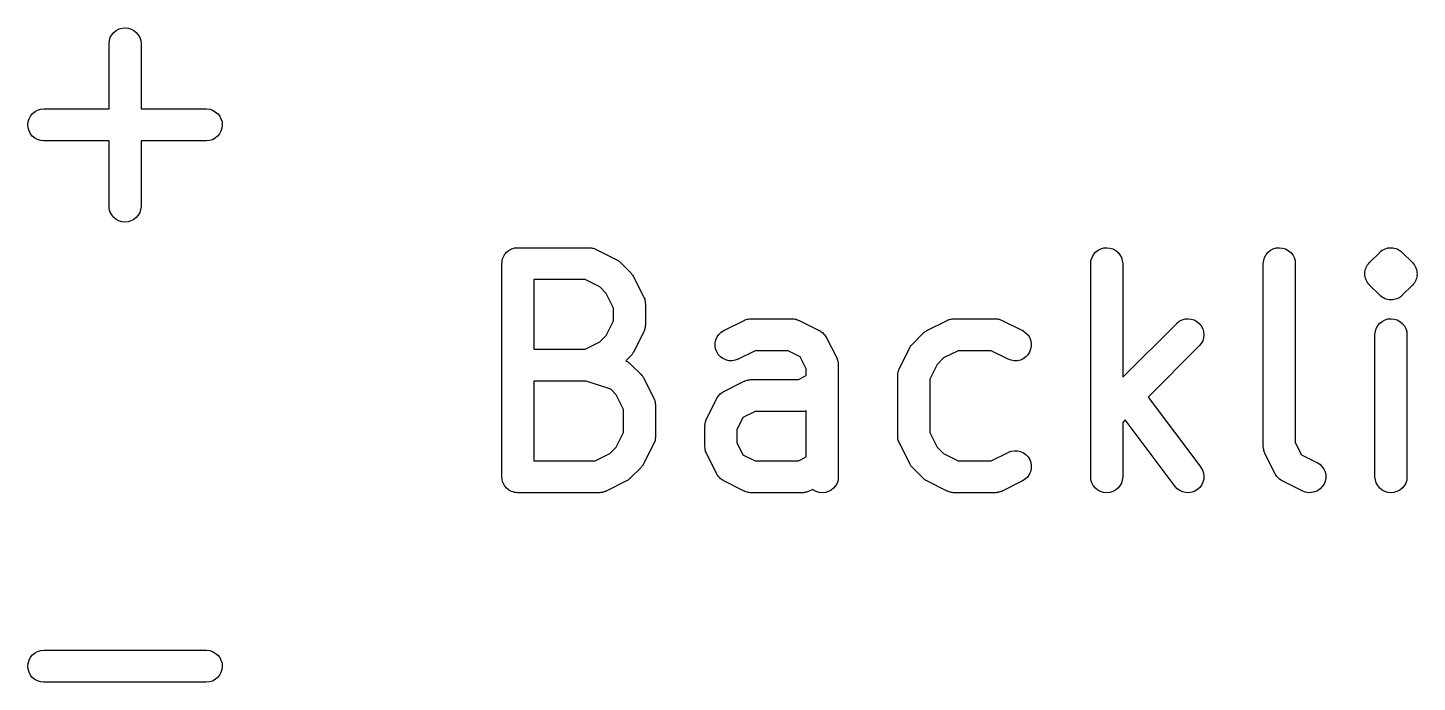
# Model space of a CAD drawing. Extents: x 47 to 146.1, y -90.2 to -39.3.
# Drawn here: x 132.89 to 139.41, y -72.54 to -69.47 of the extents above; entities that cross this region are included whole.
import ezdxf

# ---------------------------------------------------------------- set-up
doc = ezdxf.new("R2010")
doc.units = 0
doc.header["$MEASUREMENT"] = 0
doc.layers.add('BLACK', color=7, linetype='CONTINUOUS')

msp = doc.modelspace()

# ---------------------------------------------------------------- linework, layer by layer
at = {"layer": 'BLACK', "linetype": 'CONTINUOUS'}
for p, q in [((133.275, -69.5394), (133.277, -69.5249)), ((133.277, -69.5249), (133.281, -69.5109)), ((133.281, -69.5109), (133.288, -69.4981)), ((133.288, -69.4981), (133.298, -69.4869)), ((133.298, -69.4869), (133.309, -69.4777)), ((133.309, -69.4777), (133.322, -69.4709)), ((133.322, -69.4709), (133.336, -69.4668)), ((133.336, -69.4668), (133.351, -69.4655)), ((133.351, -69.4655), (133.365, -69.467)), ((133.365, -69.467), (133.379, -69.4713)), ((133.379, -69.4713), (133.392, -69.4783)), ((133.392, -69.4783), (133.403, -69.4876)), ((133.403, -69.4876), (133.412, -69.499)), ((133.412, -69.499), (133.419, -69.5119)), ((133.419, -69.5119), (133.424, -69.5259)), ((133.275, -69.5405), (133.275, -69.5394)), ((133.275, -69.8464), (133.275, -69.5405)), ((133.424, -69.5259), (133.425, -69.5405)), ((133.425, -69.5405), (133.425, -69.8464)), ((132.94, -69.8521), (132.954, -69.8479)), ((132.954, -69.8479), (132.969, -69.8464)), ((132.969, -69.8464), (133.275, -69.8464)), ((133.425, -69.8464), (133.731, -69.8464)), ((133.731, -69.8464), (133.732, -69.8464)), ((133.732, -69.8464), (133.747, -69.8481)), ((133.747, -69.8481), (133.76, -69.8525)), ((132.894, -69.9209), (132.896, -69.9063)), ((132.896, -69.9063), (132.9, -69.8924)), ((132.9, -69.8924), (132.907, -69.8795)), ((132.907, -69.8795), (132.916, -69.8682)), ((132.916, -69.8682), (132.928, -69.859)), ((132.928, -69.859), (132.94, -69.8521)), ((133.76, -69.8525), (133.773, -69.8595)), ((133.773, -69.8595), (133.785, -69.869)), ((133.785, -69.869), (133.794, -69.8804)), ((133.794, -69.8804), (133.8, -69.8933)), ((133.8, -69.8933), (133.805, -69.9074)), ((133.805, -69.9074), (133.806, -69.922)), ((132.895, -69.9355), (132.894, -69.9209)), ((132.9, -69.9495), (132.895, -69.9355)), ((132.906, -69.9625), (132.9, -69.9495)), ((132.915, -69.9739), (132.906, -69.9625)), ((132.927, -69.9833), (132.915, -69.9739)), ((133.784, -69.9746), (133.772, -69.9839)), ((133.793, -69.9634), (133.784, -69.9746)), ((133.8, -69.9505), (133.793, -69.9634)), ((133.804, -69.9365), (133.8, -69.9505)), ((133.806, -69.922), (133.804, -69.9365)), ((132.94, -69.9904), (132.927, -69.9833)), ((132.953, -69.9948), (132.94, -69.9904)), ((132.968, -69.9964), (132.953, -69.9948)), ((132.969, -69.9964), (132.968, -69.9964)), ((133.275, -69.9964), (132.969, -69.9964)), ((133.275, -70.3024), (133.275, -69.9964)), ((133.731, -69.9964), (133.425, -69.9964)), ((133.425, -69.9964), (133.425, -70.3024)), ((133.746, -69.995), (133.731, -69.9964)), ((133.76, -69.9908), (133.746, -69.995)), ((133.772, -69.9839), (133.76, -69.9908)), ((133.276, -70.3169), (133.275, -70.3024)), ((133.425, -70.3034), (133.423, -70.318)), ((133.425, -70.3024), (133.425, -70.3034)), ((133.281, -70.331), (133.276, -70.3169)), ((133.288, -70.3439), (133.281, -70.331)), ((133.297, -70.3552), (133.288, -70.3439)), ((133.308, -70.3646), (133.297, -70.3552)), ((133.321, -70.3715), (133.308, -70.3646)), ((133.335, -70.3758), (133.321, -70.3715)), ((133.378, -70.3719), (133.364, -70.3761)), ((133.391, -70.3651), (133.378, -70.3719)), ((133.402, -70.356), (133.391, -70.3651)), ((133.412, -70.3448), (133.402, -70.356)), ((133.419, -70.3319), (133.412, -70.3448)), ((133.423, -70.318), (133.419, -70.3319)), ((133.349, -70.3774), (133.335, -70.3758)), ((133.364, -70.3761), (133.349, -70.3774)), ((135.157, -70.5064), (135.163, -70.503)), ((135.163, -70.503), (135.164, -70.503)), ((135.164, -70.5028), (135.171, -70.5008)), ((135.164, -70.503), (135.164, -70.5028)), ((135.171, -70.5008), (135.177, -70.4988)), ((135.177, -70.4988), (135.178, -70.4988)), ((135.178, -70.4987), (135.185, -70.4981)), ((135.178, -70.4988), (135.178, -70.4987)), ((135.185, -70.4981), (135.192, -70.4974)), ((135.192, -70.4974), (135.525, -70.4974)), ((135.525, -70.4974), (135.526, -70.4974)), ((135.526, -70.4974), (135.528, -70.4976)), ((135.528, -70.4976), (135.531, -70.4976)), ((135.531, -70.4976), (135.536, -70.4984)), ((135.536, -70.4984), (135.541, -70.499)), ((135.541, -70.499), (135.543, -70.4997)), ((135.543, -70.4997), (135.545, -70.5001)), ((135.545, -70.5001), (135.55, -70.5019)), ((135.55, -70.5019), (135.555, -70.5034)), ((137.913, -70.5096), (137.926, -70.5028)), ((137.926, -70.5028), (137.94, -70.4987)), ((137.94, -70.4987), (137.954, -70.4974)), ((137.954, -70.4974), (137.969, -70.4989)), ((137.969, -70.4989), (137.983, -70.5032)), ((138.722, -70.5096), (138.735, -70.5028)), ((138.735, -70.5028), (138.749, -70.4987)), ((138.749, -70.4987), (138.764, -70.4974)), ((138.764, -70.4974), (138.778, -70.4989)), ((138.778, -70.4989), (138.792, -70.5032)), ((139.253, -70.5063), (139.259, -70.5029)), ((139.259, -70.5027), (139.266, -70.5008)), ((139.259, -70.5028), (139.259, -70.5027)), ((139.259, -70.5029), (139.259, -70.5028)), ((139.259, -70.5028), (139.259, -70.5028)), ((139.259, -70.5029), (139.259, -70.5029)), ((139.266, -70.5008), (139.273, -70.4988)), ((139.273, -70.4987), (139.28, -70.498)), ((139.273, -70.4988), (139.273, -70.4987)), ((139.273, -70.4987), (139.273, -70.4987)), ((139.273, -70.4987), (139.273, -70.4987)), ((139.273, -70.4987), (139.273, -70.4987)), ((139.28, -70.498), (139.287, -70.4974)), ((139.287, -70.4974), (139.288, -70.4974)), ((139.288, -70.4974), (139.288, -70.4974)), ((139.288, -70.4974), (139.288, -70.4974)), ((139.288, -70.4974), (139.288, -70.4974)), ((139.288, -70.4974), (139.295, -70.4981)), ((139.295, -70.4981), (139.302, -70.4989)), ((139.302, -70.4989), (139.302, -70.4989)), ((139.302, -70.4989), (139.302, -70.4989)), ((139.302, -70.4989), (139.302, -70.499)), ((139.302, -70.499), (139.302, -70.499)), ((139.302, -70.499), (139.309, -70.5011)), ((139.309, -70.5011), (139.316, -70.5031)), ((139.316, -70.5031), (139.316, -70.5032)), ((135.117, -70.5713), (135.118, -70.5643)), ((135.118, -70.5573), (135.119, -70.557)), ((135.118, -70.5643), (135.118, -70.5573)), ((135.119, -70.5568), (135.121, -70.5501)), ((135.119, -70.557), (135.119, -70.5568)), ((135.121, -70.5501), (135.123, -70.5433)), ((135.123, -70.5428), (135.126, -70.5366)), ((135.123, -70.5431), (135.123, -70.5428)), ((135.123, -70.5433), (135.123, -70.5431)), ((135.126, -70.5366), (135.13, -70.5304)), ((135.13, -70.53), (135.135, -70.5246)), ((135.13, -70.5302), (135.13, -70.53)), ((135.13, -70.5304), (135.13, -70.5302)), ((135.135, -70.5246), (135.139, -70.5192)), ((135.139, -70.5188), (135.145, -70.5144)), ((135.139, -70.519), (135.139, -70.5188)), ((135.139, -70.5192), (135.139, -70.519)), ((135.145, -70.5144), (135.15, -70.5099)), ((135.15, -70.5099), (135.151, -70.5098)), ((135.151, -70.5096), (135.157, -70.5064)), ((135.151, -70.5098), (135.151, -70.5096)), ((135.555, -70.5034), (135.557, -70.5045)), ((135.557, -70.5045), (135.559, -70.5053)), ((135.559, -70.5053), (135.654, -70.5529)), ((135.654, -70.5529), (135.655, -70.5534)), ((135.655, -70.5534), (135.658, -70.5557)), ((135.658, -70.5557), (135.662, -70.5577)), ((135.662, -70.5577), (135.665, -70.5597)), ((135.665, -70.5597), (135.667, -70.5614)), ((135.667, -70.5614), (135.67, -70.5643)), ((135.67, -70.5643), (135.674, -70.567)), ((135.674, -70.567), (135.721, -70.6146)), ((137.879, -70.5713), (137.88, -70.5568)), ((137.88, -70.5568), (137.885, -70.5428)), ((137.885, -70.5428), (137.892, -70.53)), ((137.892, -70.53), (137.901, -70.5188)), ((137.901, -70.5188), (137.913, -70.5096)), ((137.983, -70.5032), (137.996, -70.5102)), ((137.996, -70.5102), (138.007, -70.5195)), ((138.007, -70.5195), (138.016, -70.5309)), ((138.016, -70.5309), (138.023, -70.5438)), ((138.023, -70.5438), (138.027, -70.5578)), ((138.027, -70.5578), (138.029, -70.5724)), ((138.688, -70.5713), (138.69, -70.5568)), ((138.69, -70.5568), (138.694, -70.5428)), ((138.694, -70.5428), (138.701, -70.53)), ((138.701, -70.53), (138.711, -70.5188)), ((138.711, -70.5188), (138.722, -70.5096)), ((138.792, -70.5032), (138.805, -70.5102)), ((138.805, -70.5102), (138.817, -70.5195)), ((138.817, -70.5195), (138.826, -70.5309)), ((138.826, -70.5309), (138.833, -70.5438)), ((138.833, -70.5438), (138.837, -70.5578)), ((138.837, -70.5578), (138.838, -70.5724)), ((139.182, -70.5724), (139.186, -70.567)), ((139.186, -70.567), (139.234, -70.5193)), ((139.234, -70.519), (139.235, -70.5188)), ((139.234, -70.5193), (139.234, -70.519)), ((139.234, -70.519), (139.234, -70.519)), ((139.234, -70.519), (139.234, -70.519)), ((139.235, -70.5186), (139.24, -70.5142)), ((139.235, -70.5188), (139.235, -70.5186)), ((139.235, -70.5188), (139.235, -70.5188)), ((139.235, -70.5188), (139.235, -70.5188)), ((139.24, -70.5142), (139.246, -70.5098)), ((139.246, -70.5095), (139.253, -70.5063)), ((139.246, -70.5096), (139.246, -70.5095)), ((139.246, -70.5097), (139.246, -70.5096)), ((139.246, -70.5096), (139.246, -70.5096)), ((139.246, -70.5098), (139.246, -70.5097)), ((139.316, -70.5032), (139.316, -70.5032)), ((139.316, -70.5032), (139.316, -70.5033)), ((139.316, -70.5033), (139.316, -70.5033)), ((139.316, -70.5033), (139.323, -70.5067)), ((139.323, -70.5067), (139.329, -70.5101)), ((139.329, -70.5101), (139.329, -70.5101)), ((139.329, -70.5101), (139.329, -70.5102)), ((139.329, -70.5102), (139.329, -70.5103)), ((139.329, -70.5103), (139.329, -70.5103)), ((139.329, -70.5103), (139.335, -70.5149)), ((139.335, -70.5149), (139.34, -70.5193)), ((139.34, -70.5193), (139.388, -70.567)), ((139.388, -70.567), (139.388, -70.5673)), ((139.388, -70.5673), (139.388, -70.5673)), ((139.388, -70.5673), (139.388, -70.5673)), ((139.388, -70.5673), (139.389, -70.5677)), ((139.389, -70.5677), (139.393, -70.5733)), ((135.117, -70.5718), (135.117, -70.5713)), ((135.117, -70.5719), (135.117, -70.5718)), ((135.117, -70.5724), (135.117, -70.5719)), ((135.117, -70.5719), (135.117, -70.5719)), ((135.117, -71.5724), (135.117, -70.5724)), ((135.721, -70.6146), (135.722, -70.6153)), ((135.722, -70.6153), (135.724, -70.6186)), ((135.724, -70.6186), (135.727, -70.6217)), ((135.727, -70.6217), (135.729, -70.6243)), ((135.729, -70.6243), (135.731, -70.6268)), ((135.731, -70.6268), (135.733, -70.6305)), ((135.733, -70.6305), (135.735, -70.6341)), ((137.879, -70.5724), (137.879, -70.5713)), ((137.879, -71.5724), (137.879, -70.5724)), ((138.029, -70.5724), (138.029, -71.1056)), ((138.688, -70.5724), (138.688, -70.5713)), ((138.688, -71.4295), (138.688, -70.5724)), ((138.838, -70.5724), (138.838, -71.4118)), ((139.165, -70.6122), (139.166, -70.6052)), ((139.165, -70.6192), (139.165, -70.6122)), ((139.165, -70.6195), (139.165, -70.6192)), ((139.165, -70.6197), (139.165, -70.6195)), ((139.165, -70.6267), (139.165, -70.6197)), ((139.166, -70.6338), (139.165, -70.6267)), ((139.166, -70.6047), (139.168, -70.5979)), ((139.166, -70.6049), (139.166, -70.6047)), ((139.166, -70.6052), (139.166, -70.6049)), ((139.168, -70.5979), (139.17, -70.5912)), ((139.17, -70.5907), (139.174, -70.5845)), ((139.17, -70.5909), (139.17, -70.5907)), ((139.17, -70.5912), (139.17, -70.5909)), ((139.174, -70.5845), (139.177, -70.5783)), ((139.177, -70.5778), (139.182, -70.5724)), ((139.177, -70.5781), (139.177, -70.5778)), ((139.177, -70.5783), (139.177, -70.5781)), ((139.393, -70.5733), (139.397, -70.5787)), ((139.397, -70.5787), (139.397, -70.5789)), ((139.397, -70.5789), (139.398, -70.5792)), ((139.398, -70.5792), (139.401, -70.5855)), ((139.401, -70.5855), (139.404, -70.5917)), ((139.404, -70.5917), (139.404, -70.5919)), ((139.404, -70.5919), (139.404, -70.5921)), ((139.404, -70.5921), (139.406, -70.599)), ((139.406, -70.599), (139.408, -70.6057)), ((139.408, -70.6057), (139.408, -70.6059)), ((139.408, -70.6059), (139.408, -70.6062)), ((139.408, -70.6062), (139.409, -70.6132)), ((139.409, -70.6277), (139.408, -70.6348)), ((139.409, -70.6132), (139.41, -70.6203)), ((139.41, -70.6208), (139.409, -70.6277)), ((139.41, -70.6203), (139.41, -70.6205)), ((139.41, -70.6205), (139.41, -70.6208)), ((135.267, -70.6474), (135.267, -70.9736)), ((135.508, -70.6474), (135.267, -70.6474)), ((135.576, -70.6816), (135.508, -70.6474)), ((135.606, -70.712), (135.576, -70.6816)), ((135.735, -70.6341), (135.783, -70.7293)), ((139.166, -70.6341), (139.166, -70.6338)), ((139.166, -70.6343), (139.166, -70.6341)), ((139.168, -70.641), (139.166, -70.6343)), ((139.17, -70.6479), (139.168, -70.641)), ((139.17, -70.6481), (139.17, -70.6479)), ((139.17, -70.6483), (139.17, -70.6481)), ((139.173, -70.6546), (139.17, -70.6483)), ((139.177, -70.6608), (139.173, -70.6546)), ((139.177, -70.6611), (139.177, -70.6608)), ((139.177, -70.6613), (139.177, -70.6611)), ((139.181, -70.6668), (139.177, -70.6613)), ((139.186, -70.6723), (139.181, -70.6668)), ((139.186, -70.6726), (139.186, -70.6723)), ((139.186, -70.6727), (139.186, -70.6726)), ((139.186, -70.673), (139.186, -70.6727)), ((139.186, -70.6727), (139.186, -70.6727)), ((139.234, -70.7207), (139.186, -70.673)), ((139.388, -70.673), (139.34, -70.7207)), ((139.392, -70.6676), (139.388, -70.673)), ((139.397, -70.6622), (139.392, -70.6676)), ((139.4, -70.6555), (139.397, -70.6617)), ((139.397, -70.6617), (139.397, -70.6619)), ((139.397, -70.6619), (139.397, -70.6622)), ((139.404, -70.6493), (139.4, -70.6555)), ((139.406, -70.642), (139.404, -70.6488)), ((139.404, -70.6488), (139.404, -70.6491)), ((139.404, -70.6491), (139.404, -70.6493)), ((139.408, -70.6353), (139.406, -70.642)), ((139.408, -70.6348), (139.408, -70.6351)), ((139.408, -70.6351), (139.408, -70.6353)), ((135.641, -70.7806), (135.606, -70.712)), ((135.783, -70.7293), (135.783, -70.7303)), ((135.783, -70.7303), (135.784, -70.7323)), ((135.784, -70.7323), (135.785, -70.7343)), ((135.785, -70.7343), (135.787, -70.7392)), ((135.787, -70.7392), (135.788, -70.744)), ((135.788, -70.744), (135.789, -70.7462)), ((135.789, -70.7462), (135.789, -70.7483)), ((135.789, -70.7483), (135.79, -70.7534)), ((135.79, -70.7534), (135.791, -70.7585)), ((135.791, -70.7585), (135.79, -70.7607)), ((135.79, -70.7607), (135.791, -70.7629)), ((135.791, -70.7629), (135.791, -70.8581)), ((139.24, -70.7251), (139.234, -70.7207)), ((139.245, -70.7297), (139.24, -70.7251)), ((139.245, -70.7298), (139.245, -70.7297)), ((139.245, -70.7297), (139.245, -70.7297)), ((139.245, -70.7299), (139.245, -70.7298)), ((139.252, -70.7332), (139.245, -70.7299)), ((139.245, -70.7299), (139.245, -70.7299)), ((139.258, -70.7367), (139.252, -70.7332)), ((139.258, -70.7368), (139.258, -70.7367)), ((139.258, -70.7367), (139.258, -70.7367)), ((139.258, -70.7369), (139.258, -70.7368)), ((139.258, -70.7368), (139.258, -70.7368)), ((139.265, -70.7389), (139.258, -70.7369)), ((139.272, -70.741), (139.265, -70.7389)), ((139.272, -70.7411), (139.272, -70.741)), ((139.272, -70.741), (139.272, -70.741)), ((139.279, -70.7419), (139.272, -70.7411)), ((139.272, -70.7411), (139.272, -70.7411)), ((139.272, -70.7411), (139.272, -70.7411)), ((139.286, -70.7426), (139.279, -70.7419)), ((139.287, -70.7426), (139.286, -70.7426)), ((139.286, -70.7426), (139.286, -70.7426)), ((139.294, -70.742), (139.287, -70.7426)), ((139.287, -70.7426), (139.287, -70.7426)), ((139.287, -70.7426), (139.287, -70.7426)), ((139.301, -70.7413), (139.294, -70.742)), ((139.308, -70.7393), (139.301, -70.7412)), ((139.301, -70.7412), (139.301, -70.7413)), ((139.301, -70.7413), (139.301, -70.7413)), ((139.301, -70.7413), (139.301, -70.7413)), ((139.301, -70.7413), (139.301, -70.7413)), ((139.315, -70.7373), (139.308, -70.7393)), ((139.322, -70.7338), (139.315, -70.7371)), ((139.315, -70.7371), (139.315, -70.7371)), ((139.315, -70.7371), (139.315, -70.7372)), ((139.315, -70.7372), (139.315, -70.7372)), ((139.315, -70.7372), (139.315, -70.7373)), ((139.328, -70.7305), (139.322, -70.7338)), ((139.334, -70.7258), (139.328, -70.7302)), ((139.328, -70.7302), (139.328, -70.7303)), ((139.328, -70.7303), (139.328, -70.7304)), ((139.328, -70.7304), (139.328, -70.7304)), ((139.328, -70.7304), (139.328, -70.7305)), ((139.339, -70.7214), (139.334, -70.7258)), ((139.34, -70.7212), (139.339, -70.7214)), ((139.34, -70.7207), (139.34, -70.721)), ((139.34, -70.721), (139.34, -70.721)), ((139.34, -70.721), (139.34, -70.721)), ((139.34, -70.721), (139.34, -70.7212)), ((139.34, -70.7212), (139.34, -70.7212)), ((139.34, -70.7212), (139.34, -70.7212)), ((135.641, -70.8404), (135.641, -70.7806)), ((135.606, -70.9089), (135.641, -70.8404)), ((135.783, -70.8916), (135.735, -70.9869)), ((135.784, -70.8896), (135.783, -70.8916)), ((135.785, -70.8876), (135.784, -70.8896)), ((135.786, -70.8828), (135.785, -70.8876)), ((135.788, -70.878), (135.786, -70.8828)), ((135.789, -70.8737), (135.788, -70.8758)), ((135.788, -70.8758), (135.788, -70.878)), ((135.79, -70.8686), (135.789, -70.8737)), ((135.791, -70.8591), (135.79, -70.8613)), ((135.79, -70.8613), (135.791, -70.8635)), ((135.791, -70.8635), (135.79, -70.8686)), ((135.791, -70.8581), (135.791, -70.8591)), ((136.135, -70.9041), (136.146, -70.894)), ((136.146, -70.894), (136.158, -70.8863)), ((136.158, -70.8863), (136.254, -70.8386)), ((136.254, -70.8386), (136.255, -70.8382)), ((136.255, -70.8382), (136.257, -70.8374)), ((136.257, -70.8374), (136.259, -70.8364)), ((136.259, -70.8364), (136.263, -70.8349)), ((136.263, -70.8349), (136.268, -70.8331)), ((136.268, -70.8331), (136.27, -70.8328)), ((136.27, -70.8328), (136.273, -70.8321)), ((136.273, -70.8321), (136.278, -70.8316)), ((136.278, -70.8316), (136.283, -70.8308)), ((136.283, -70.8308), (136.285, -70.8309)), ((136.285, -70.8309), (136.287, -70.8307)), ((136.287, -70.8307), (136.478, -70.8307)), ((136.478, -70.8307), (136.479, -70.8307)), ((136.479, -70.8307), (136.481, -70.831)), ((136.481, -70.831), (136.483, -70.8309)), ((136.483, -70.8309), (136.488, -70.8318)), ((136.488, -70.8318), (136.493, -70.8324)), ((136.493, -70.8324), (136.495, -70.833)), ((136.495, -70.833), (136.497, -70.8334)), ((136.497, -70.8334), (136.502, -70.8352)), ((136.502, -70.8352), (136.507, -70.8368)), ((136.507, -70.8368), (136.509, -70.8378)), ((136.509, -70.8378), (136.511, -70.8386)), ((136.511, -70.8386), (136.606, -70.8863)), ((136.606, -70.8863), (136.607, -70.8867)), ((136.607, -70.8867), (136.609, -70.8876)), ((136.609, -70.8876), (136.61, -70.8883)), ((136.61, -70.8883), (136.615, -70.8916)), ((136.615, -70.8916), (136.62, -70.8947)), ((137.095, -70.8969), (137.098, -70.894)), ((137.098, -70.894), (137.101, -70.8924)), ((137.101, -70.8924), (137.103, -70.8904)), ((137.103, -70.8904), (137.107, -70.8885)), ((137.107, -70.8885), (137.111, -70.8863)), ((137.111, -70.8863), (137.206, -70.8386)), ((137.206, -70.8386), (137.207, -70.8382)), ((137.207, -70.8382), (137.209, -70.8374)), ((137.209, -70.8374), (137.211, -70.8364)), ((137.211, -70.8364), (137.216, -70.8349)), ((137.216, -70.8349), (137.221, -70.8331)), ((137.221, -70.8331), (137.223, -70.8328)), ((137.223, -70.8328), (137.225, -70.8321)), ((137.225, -70.8321), (137.23, -70.8316)), ((137.23, -70.8316), (137.235, -70.8308)), ((137.235, -70.8308), (137.237, -70.8309)), ((137.237, -70.8309), (137.24, -70.8307)), ((137.24, -70.8307), (137.43, -70.8307)), ((137.43, -70.8307), (137.431, -70.8307)), ((137.431, -70.8307), (137.433, -70.831)), ((137.433, -70.831), (137.435, -70.8309)), ((137.435, -70.8309), (137.441, -70.8318)), ((137.441, -70.8318), (137.446, -70.8324)), ((137.446, -70.8324), (137.448, -70.833)), ((137.448, -70.833), (137.45, -70.8334)), ((137.45, -70.8334), (137.455, -70.8352)), ((137.455, -70.8352), (137.46, -70.8368)), ((137.46, -70.8368), (137.461, -70.8378)), ((137.461, -70.8378), (137.464, -70.8386)), ((137.464, -70.8386), (137.559, -70.8863)), ((137.559, -70.8863), (137.56, -70.8867)), ((137.56, -70.8867), (137.572, -70.8947)), ((138.029, -71.1056), (138.282, -70.8527)), ((138.282, -70.8519), (138.294, -70.8428)), ((138.282, -70.8527), (138.282, -70.8519)), ((138.294, -70.8428), (138.307, -70.8361)), ((138.307, -70.8361), (138.321, -70.832)), ((138.321, -70.832), (138.336, -70.8307)), ((138.336, -70.8307), (138.35, -70.8323)), ((138.35, -70.8323), (138.364, -70.8367)), ((138.364, -70.8367), (138.377, -70.8437)), ((138.377, -70.8437), (138.388, -70.8531)), ((138.388, -70.8531), (138.397, -70.8644)), ((138.397, -70.8644), (138.404, -70.8774)), ((138.404, -70.8774), (138.408, -70.8914)), ((138.408, -70.8914), (138.41, -70.906)), ((139.212, -70.9047), (139.214, -70.8901)), ((139.214, -70.8901), (139.218, -70.8762)), ((139.218, -70.8762), (139.225, -70.8633)), ((139.225, -70.8633), (139.235, -70.8521)), ((139.235, -70.8521), (139.246, -70.843)), ((139.246, -70.843), (139.259, -70.8362)), ((139.259, -70.8362), (139.273, -70.832)), ((139.273, -70.832), (139.288, -70.8307)), ((139.288, -70.8307), (139.302, -70.8322)), ((139.302, -70.8322), (139.316, -70.8366)), ((139.316, -70.8366), (139.329, -70.8435)), ((139.329, -70.8435), (139.34, -70.8529)), ((139.34, -70.8529), (139.35, -70.8642)), ((139.35, -70.8642), (139.356, -70.8771)), ((139.356, -70.8771), (139.361, -70.8911)), ((139.361, -70.8911), (139.362, -70.9057)), ((135.508, -70.9736), (135.576, -70.9393)), ((135.576, -70.9393), (135.606, -70.9089)), ((136.117, -70.9583), (136.118, -70.9436)), ((136.119, -70.9727), (136.117, -70.9583)), ((136.118, -70.9436), (136.121, -70.9294)), ((136.121, -70.9294), (136.127, -70.916)), ((136.127, -70.916), (136.135, -70.9041)), ((136.62, -70.8947), (136.621, -70.8958)), ((136.621, -70.8958), (136.622, -70.8968)), ((136.622, -70.8968), (136.626, -70.9009)), ((136.626, -70.9009), (136.63, -70.9049)), ((136.63, -70.9049), (136.631, -70.9062)), ((136.631, -70.9062), (136.632, -70.9074)), ((136.632, -70.9074), (136.635, -70.9122)), ((136.635, -70.9122), (136.638, -70.9169)), ((136.638, -70.9169), (136.639, -70.9184)), ((136.639, -70.9184), (136.64, -70.9198)), ((136.64, -70.9198), (136.688, -71.015)), ((137.032, -70.9629), (137.034, -70.9592)), ((137.034, -70.9592), (137.036, -70.9568)), ((137.036, -70.9568), (137.038, -70.9542)), ((137.038, -70.9542), (137.041, -70.9512)), ((137.041, -70.9512), (137.044, -70.9479)), ((137.044, -70.9479), (137.091, -70.9003)), ((137.091, -70.9003), (137.092, -70.8996)), ((137.092, -70.8996), (137.095, -70.8969)), ((137.572, -70.8947), (137.582, -70.9049)), ((137.582, -70.9049), (137.591, -70.9169)), ((137.591, -70.9169), (137.597, -70.9304)), ((137.597, -70.9304), (137.6, -70.9447)), ((137.6, -70.9447), (137.6, -70.9593)), ((138.388, -70.9587), (138.148, -71.1985)), ((138.397, -70.9474), (138.388, -70.9587)), ((138.404, -70.9345), (138.397, -70.9474)), ((138.408, -70.9205), (138.404, -70.9345)), ((138.41, -70.906), (138.408, -70.9205)), ((139.212, -70.9057), (139.212, -70.9047)), ((139.212, -71.5724), (139.212, -70.9057)), ((139.362, -70.9057), (139.362, -71.5724)), ((135.267, -70.9736), (135.508, -70.9736)), ((135.721, -71.0064), (135.699, -71.0282)), ((135.724, -71.0031), (135.721, -71.0064)), ((135.727, -71.0001), (135.724, -71.0031)), ((135.728, -70.9975), (135.727, -71.0001)), ((135.73, -70.9951), (135.728, -70.9975)), ((135.732, -70.9913), (135.73, -70.9951)), ((135.735, -70.9878), (135.732, -70.9913)), ((135.735, -70.9869), (135.735, -70.9878)), ((136.125, -70.9864), (136.119, -70.9727)), ((136.132, -70.9988), (136.125, -70.9864)), ((136.142, -71.0096), (136.132, -70.9988)), ((136.154, -71.0181), (136.142, -71.0096)), ((136.167, -71.0242), (136.154, -71.0181)), ((136.182, -71.0276), (136.167, -71.0242)), ((136.225, -71.0209), (136.211, -71.0259)), ((136.305, -70.9807), (136.225, -71.0204)), ((136.225, -71.0204), (136.225, -71.0209)), ((136.46, -70.9807), (136.305, -70.9807)), ((136.517, -71.0092), (136.46, -70.9807)), ((136.545, -71.0663), (136.517, -71.0092)), ((136.688, -71.015), (136.688, -71.016)), ((136.688, -71.016), (136.689, -71.018)), ((136.689, -71.018), (136.69, -71.02)), ((136.69, -71.02), (136.691, -71.0249)), ((136.982, -71.0626), (137.03, -70.9674)), ((137.03, -70.9665), (137.032, -70.9629)), ((137.03, -70.9674), (137.03, -70.9665)), ((137.189, -71.015), (137.158, -71.0454)), ((137.257, -70.9807), (137.189, -71.015)), ((137.412, -70.9807), (137.257, -70.9807)), ((137.492, -71.0204), (137.412, -70.9807)), ((137.505, -71.0257), (137.492, -71.0204)), ((137.562, -71.0187), (137.549, -71.0246)), ((137.574, -71.0102), (137.562, -71.0187)), ((137.584, -70.9997), (137.574, -71.0102)), ((137.592, -70.9873), (137.584, -70.9997)), ((137.597, -70.9737), (137.592, -70.9873)), ((137.6, -70.9593), (137.597, -70.9737)), ((135.699, -71.0282), (135.701, -71.0294)), ((135.701, -71.0294), (135.706, -71.0315)), ((135.706, -71.0315), (135.708, -71.0328)), ((135.708, -71.0328), (135.71, -71.0339)), ((135.71, -71.0339), (135.714, -71.0371)), ((135.714, -71.0371), (135.718, -71.0401)), ((135.718, -71.0401), (135.719, -71.0418)), ((135.719, -71.0418), (135.721, -71.0432)), ((135.721, -71.0432), (135.769, -71.0908)), ((136.196, -71.0282), (136.182, -71.0276)), ((136.211, -71.0259), (136.196, -71.0282)), ((136.545, -71.0975), (136.545, -71.0663)), ((136.691, -71.0249), (136.693, -71.0297)), ((136.693, -71.0297), (136.693, -71.0319)), ((136.693, -71.0319), (136.694, -71.034)), ((136.694, -71.034), (136.695, -71.0391)), ((136.695, -71.0391), (136.695, -71.0442)), ((136.695, -71.0442), (136.695, -71.0464)), ((136.695, -71.0464), (136.695, -71.0486)), ((136.695, -71.0486), (136.695, -71.5724)), ((136.974, -71.0907), (136.975, -71.0857)), ((136.975, -71.0857), (136.976, -71.0806)), ((136.976, -71.0785), (136.977, -71.0763)), ((136.976, -71.0806), (136.976, -71.0785)), ((136.977, -71.0763), (136.979, -71.0715)), ((136.979, -71.0715), (136.98, -71.0666)), ((136.98, -71.0666), (136.981, -71.0647)), ((136.981, -71.0647), (136.982, -71.0626)), ((137.158, -71.0454), (137.124, -71.1139)), ((137.52, -71.0281), (137.505, -71.0257)), ((137.534, -71.0278), (137.52, -71.0281)), ((137.549, -71.0246), (137.534, -71.0278)), ((135.267, -71.1236), (135.267, -71.4974)), ((135.513, -71.1236), (135.267, -71.1236)), ((135.628, -71.1617), (135.513, -71.1236)), ((135.769, -71.0908), (135.769, -71.0915)), ((135.769, -71.0915), (135.772, -71.0948)), ((135.772, -71.0948), (135.775, -71.0979)), ((135.775, -71.0979), (135.777, -71.1005)), ((135.777, -71.1005), (135.779, -71.103)), ((135.779, -71.103), (135.781, -71.1067)), ((135.781, -71.1067), (135.783, -71.1103)), ((135.783, -71.1103), (135.83, -71.2055)), ((136.158, -71.172), (136.254, -71.1243)), ((136.254, -71.1243), (136.255, -71.1239)), ((136.255, -71.1239), (136.257, -71.1231)), ((136.257, -71.1231), (136.259, -71.1221)), ((136.259, -71.1221), (136.263, -71.1206)), ((136.263, -71.1206), (136.268, -71.1188)), ((136.268, -71.1188), (136.27, -71.1185)), ((136.27, -71.1185), (136.273, -71.1179)), ((136.273, -71.1179), (136.278, -71.1174)), ((136.278, -71.1174), (136.283, -71.1166)), ((136.283, -71.1166), (136.285, -71.1166)), ((136.285, -71.1166), (136.287, -71.1164)), ((136.287, -71.1164), (136.508, -71.1164)), ((136.508, -71.1164), (136.545, -71.0975)), ((136.974, -71.0929), (136.974, -71.0907)), ((136.974, -71.0951), (136.974, -71.0929)), ((136.974, -71.0962), (136.974, -71.0951)), ((136.974, -71.3819), (136.974, -71.0962)), ((137.124, -71.1139), (137.124, -71.3642)), ((135.654, -71.1882), (135.628, -71.1617)), ((135.688, -71.2568), (135.654, -71.1882)), ((135.83, -71.2055), (135.831, -71.2064)), ((135.831, -71.2064), (135.832, -71.2085)), ((135.832, -71.2085), (135.833, -71.2105)), ((135.833, -71.2105), (135.834, -71.2154)), ((135.834, -71.2154), (135.836, -71.2202)), ((136.077, -71.3007), (136.125, -71.2055)), ((136.125, -71.2046), (136.126, -71.2032)), ((136.125, -71.2055), (136.125, -71.2046)), ((136.126, -71.2032), (136.127, -71.2017)), ((136.127, -71.2017), (136.13, -71.1971)), ((136.13, -71.1971), (136.133, -71.1923)), ((136.133, -71.1923), (136.134, -71.1911)), ((136.134, -71.1911), (136.135, -71.1898)), ((136.135, -71.1898), (136.139, -71.1859)), ((136.139, -71.1859), (136.143, -71.1818)), ((136.143, -71.1818), (136.145, -71.1809)), ((136.145, -71.1809), (136.146, -71.1798)), ((136.146, -71.1798), (136.151, -71.1767)), ((136.151, -71.1767), (136.156, -71.1735)), ((136.156, -71.1735), (136.157, -71.1728)), ((136.157, -71.1728), (136.158, -71.172)), ((138.148, -71.1985), (138.395, -71.5274)), ((135.688, -71.3642), (135.688, -71.2568)), ((135.836, -71.2202), (135.836, -71.2224)), ((135.836, -71.2224), (135.837, -71.2245)), ((135.837, -71.2245), (135.837, -71.2296)), ((135.837, -71.2296), (135.838, -71.2346)), ((135.838, -71.2346), (135.838, -71.2369)), ((135.838, -71.2369), (135.838, -71.239)), ((135.838, -71.239), (135.838, -71.3819)), ((136.305, -71.2664), (136.248, -71.2949)), ((136.525, -71.2664), (136.305, -71.2664)), ((136.527, -71.2662), (136.525, -71.2664)), ((136.53, -71.2663), (136.527, -71.2662)), ((136.535, -71.2655), (136.53, -71.2663)), ((136.54, -71.265), (136.535, -71.2655)), ((136.542, -71.2644), (136.54, -71.265)), ((136.544, -71.264), (136.542, -71.2644)), ((136.545, -71.2635), (136.544, -71.264)), ((136.545, -71.4784), (136.545, -71.2635)), ((136.069, -71.3288), (136.07, -71.3238)), ((136.07, -71.331), (136.069, -71.3288)), ((136.069, -71.3332), (136.07, -71.331)), ((136.069, -71.3343), (136.069, -71.3332)), ((136.069, -71.4295), (136.069, -71.3343)), ((136.07, -71.3238), (136.071, -71.3187)), ((136.071, -71.3187), (136.072, -71.3166)), ((136.072, -71.3144), (136.074, -71.3096)), ((136.072, -71.3166), (136.072, -71.3144)), ((136.074, -71.3096), (136.075, -71.3047)), ((136.075, -71.3047), (136.076, -71.3028)), ((136.076, -71.3028), (136.077, -71.3007)), ((136.248, -71.2949), (136.219, -71.352)), ((138.041, -71.3056), (138.029, -71.3177)), ((138.029, -71.3177), (138.029, -71.5724)), ((138.275, -71.6174), (138.041, -71.3056)), ((135.654, -71.4327), (135.688, -71.3642)), ((135.831, -71.4134), (135.83, -71.4154)), ((135.832, -71.4115), (135.831, -71.4134)), ((135.834, -71.4066), (135.832, -71.4115)), ((135.836, -71.4018), (135.834, -71.4066)), ((135.837, -71.3975), (135.836, -71.3996)), ((135.836, -71.3996), (135.836, -71.4018)), ((135.838, -71.3874), (135.837, -71.3924)), ((135.837, -71.3924), (135.837, -71.3975)), ((135.838, -71.3819), (135.838, -71.383)), ((135.838, -71.383), (135.838, -71.3851)), ((135.838, -71.3851), (135.838, -71.3874)), ((136.219, -71.352), (136.219, -71.4118)), ((136.219, -71.4118), (136.248, -71.4689)), ((136.974, -71.3841), (136.974, -71.3819)), ((136.974, -71.3863), (136.974, -71.3841)), ((136.975, -71.3914), (136.974, -71.3863)), ((136.975, -71.3965), (136.975, -71.3914)), ((136.976, -71.3986), (136.975, -71.3965)), ((136.976, -71.4008), (136.976, -71.3986)), ((136.978, -71.4056), (136.976, -71.4008)), ((136.98, -71.4105), (136.978, -71.4056)), ((136.981, -71.4124), (136.98, -71.4105)), ((136.982, -71.4145), (136.981, -71.4124)), ((136.982, -71.4154), (136.982, -71.4145)), ((137.124, -71.3642), (137.158, -71.4327)), ((138.838, -71.4118), (138.867, -71.4689)), ((135.555, -71.4974), (135.624, -71.4631)), ((135.624, -71.4631), (135.654, -71.4327)), ((135.83, -71.4154), (135.783, -71.5107)), ((136.07, -71.4317), (136.069, -71.4295)), ((136.069, -71.4339), (136.07, -71.4317)), ((136.07, -71.439), (136.069, -71.4339)), ((136.071, -71.4441), (136.07, -71.439)), ((136.071, -71.4462), (136.071, -71.4441)), ((136.072, -71.4484), (136.071, -71.4462)), ((136.073, -71.4532), (136.072, -71.4484)), ((136.075, -71.4581), (136.073, -71.4532)), ((136.076, -71.4601), (136.075, -71.4581)), ((136.077, -71.4621), (136.076, -71.4601)), ((136.077, -71.4631), (136.077, -71.4621)), ((136.125, -71.5583), (136.077, -71.4631)), ((136.248, -71.4689), (136.305, -71.4974)), ((136.508, -71.4974), (136.545, -71.4784)), ((137.03, -71.5107), (136.982, -71.4154)), ((137.158, -71.4327), (137.189, -71.4631)), ((137.189, -71.4631), (137.257, -71.4974)), ((137.412, -71.4974), (137.492, -71.4577)), ((137.492, -71.4577), (137.493, -71.4572)), ((137.493, -71.4572), (137.506, -71.4522)), ((137.506, -71.4522), (137.521, -71.4499)), ((137.521, -71.4499), (137.535, -71.4505)), ((137.535, -71.4505), (137.55, -71.4539)), ((137.55, -71.4539), (137.563, -71.46)), ((137.563, -71.46), (137.575, -71.4685)), ((137.575, -71.4685), (137.585, -71.4792)), ((137.585, -71.4792), (137.593, -71.4917)), ((138.689, -71.4317), (138.688, -71.4295)), ((138.688, -71.4339), (138.689, -71.4317)), ((138.689, -71.439), (138.688, -71.4339)), ((138.69, -71.4441), (138.689, -71.439)), ((138.69, -71.4462), (138.69, -71.4441)), ((138.691, -71.4484), (138.69, -71.4462)), ((138.693, -71.4532), (138.691, -71.4484)), ((138.694, -71.4581), (138.693, -71.4532)), ((138.695, -71.4601), (138.694, -71.4581)), ((138.696, -71.4621), (138.695, -71.4601)), ((138.696, -71.4631), (138.696, -71.4621)), ((138.744, -71.5583), (138.696, -71.4631)), ((138.867, -71.4689), (138.94, -71.5053)), ((135.267, -71.4974), (135.555, -71.4974)), ((135.769, -71.5302), (135.721, -71.5778)), ((135.771, -71.5269), (135.769, -71.5302)), ((135.774, -71.5239), (135.771, -71.5269)), ((135.776, -71.5213), (135.774, -71.5239)), ((135.778, -71.5189), (135.776, -71.5213)), ((135.78, -71.5152), (135.778, -71.5189)), ((135.782, -71.5116), (135.78, -71.5152)), ((135.783, -71.5107), (135.782, -71.5116)), ((136.305, -71.4974), (136.508, -71.4974)), ((137.032, -71.5143), (137.03, -71.5107)), ((137.034, -71.518), (137.032, -71.5143)), ((137.036, -71.5204), (137.034, -71.518)), ((137.037, -71.5231), (137.036, -71.5204)), ((137.04, -71.5261), (137.037, -71.5231)), ((137.043, -71.5294), (137.04, -71.5261)), ((137.044, -71.5302), (137.043, -71.5294)), ((137.091, -71.5778), (137.044, -71.5302)), ((137.257, -71.4974), (137.412, -71.4974)), ((137.593, -71.4917), (137.598, -71.5054)), ((137.6, -71.5345), (137.596, -71.5487)), ((137.598, -71.5054), (137.6, -71.5198)), ((137.6, -71.5198), (137.6, -71.5345)), ((138.395, -71.5274), (138.395, -71.5282)), ((138.395, -71.5282), (138.403, -71.5408)), ((138.403, -71.5408), (138.408, -71.5547)), ((138.94, -71.5053), (138.941, -71.5058)), ((138.941, -71.5058), (138.953, -71.5137)), ((138.953, -71.5137), (138.963, -71.5239)), ((138.963, -71.5239), (138.972, -71.536)), ((138.972, -71.536), (138.978, -71.5494)), ((135.118, -71.5794), (135.117, -71.5724)), ((135.118, -71.5864), (135.118, -71.5794)), ((135.118, -71.5867), (135.118, -71.5864)), ((135.118, -71.5869), (135.118, -71.5867)), ((135.12, -71.5937), (135.118, -71.5869)), ((135.122, -71.6005), (135.12, -71.5937)), ((135.122, -71.6007), (135.122, -71.6005)), ((135.123, -71.601), (135.122, -71.6007)), ((135.126, -71.6072), (135.123, -71.601)), ((135.129, -71.6134), (135.126, -71.6072)), ((135.702, -71.5918), (135.606, -71.6395)), ((135.705, -71.5896), (135.702, -71.5918)), ((135.709, -71.5877), (135.705, -71.5896)), ((135.711, -71.5857), (135.709, -71.5877)), ((135.714, -71.5841), (135.711, -71.5857)), ((135.717, -71.5812), (135.714, -71.5841)), ((135.72, -71.5785), (135.717, -71.5812)), ((135.721, -71.5778), (135.72, -71.5785)), ((136.126, -71.5597), (136.125, -71.5583)), ((136.126, -71.5612), (136.126, -71.5597)), ((136.13, -71.5659), (136.126, -71.5612)), ((136.133, -71.5707), (136.13, -71.5659)), ((136.134, -71.5719), (136.133, -71.5707)), ((136.135, -71.5732), (136.134, -71.5719)), ((136.139, -71.5772), (136.135, -71.5732)), ((136.143, -71.5813), (136.139, -71.5772)), ((136.144, -71.5823), (136.143, -71.5813)), ((136.145, -71.5834), (136.144, -71.5823)), ((136.15, -71.5865), (136.145, -71.5834)), ((136.155, -71.5898), (136.15, -71.5865)), ((136.156, -71.5905), (136.155, -71.5898)), ((136.157, -71.5914), (136.156, -71.5905)), ((136.158, -71.5918), (136.157, -71.5914)), ((136.254, -71.6395), (136.158, -71.5918)), ((136.689, -71.6019), (136.682, -71.6148)), ((136.694, -71.588), (136.689, -71.6019)), ((136.695, -71.5734), (136.694, -71.588)), ((136.695, -71.5724), (136.695, -71.5734)), ((137.095, -71.5805), (137.091, -71.5778)), ((137.098, -71.5834), (137.095, -71.5805)), ((137.1, -71.5851), (137.098, -71.5834)), ((137.103, -71.5871), (137.1, -71.5851)), ((137.106, -71.5891), (137.103, -71.5871)), ((137.11, -71.5914), (137.106, -71.5891)), ((137.111, -71.5918), (137.11, -71.5914)), ((137.206, -71.6395), (137.111, -71.5918)), ((137.559, -71.5918), (137.464, -71.6395)), ((137.571, -71.5841), (137.559, -71.5918)), ((137.582, -71.574), (137.571, -71.5841)), ((137.59, -71.5621), (137.582, -71.574)), ((137.596, -71.5487), (137.59, -71.5621)), ((137.88, -71.5869), (137.879, -71.5724)), ((137.884, -71.601), (137.88, -71.5869)), ((137.891, -71.6139), (137.884, -71.601)), ((138.023, -71.6019), (138.016, -71.6148)), ((138.027, -71.588), (138.023, -71.6019)), ((138.029, -71.5734), (138.027, -71.588)), ((138.029, -71.5724), (138.029, -71.5734)), ((138.405, -71.5979), (138.399, -71.6112)), ((138.409, -71.5838), (138.405, -71.5979)), ((138.408, -71.5547), (138.41, -71.5691)), ((138.41, -71.5691), (138.409, -71.5838)), ((138.745, -71.5597), (138.744, -71.5583)), ((138.745, -71.5612), (138.745, -71.5597)), ((138.749, -71.5659), (138.745, -71.5612)), ((138.752, -71.5707), (138.749, -71.5659)), ((138.753, -71.5719), (138.752, -71.5707)), ((138.754, -71.5732), (138.753, -71.5719)), ((138.758, -71.5772), (138.754, -71.5732)), ((138.762, -71.5813), (138.758, -71.5772)), ((138.763, -71.5823), (138.762, -71.5813)), ((138.764, -71.5834), (138.763, -71.5823)), ((138.769, -71.5865), (138.764, -71.5834)), ((138.774, -71.5898), (138.769, -71.5865)), ((138.775, -71.5905), (138.774, -71.5898)), ((138.776, -71.5914), (138.775, -71.5905)), ((138.777, -71.5918), (138.776, -71.5914)), ((138.873, -71.6395), (138.777, -71.5918)), ((138.973, -71.6064), (138.965, -71.6187)), ((138.978, -71.5928), (138.973, -71.6064)), ((138.978, -71.5494), (138.981, -71.5637)), ((138.981, -71.5784), (138.978, -71.5928)), ((138.981, -71.5637), (138.981, -71.5784)), ((139.214, -71.5869), (139.212, -71.5724)), ((139.218, -71.601), (139.214, -71.5869)), ((139.225, -71.6139), (139.218, -71.601)), ((139.356, -71.6019), (139.349, -71.6148)), ((139.361, -71.588), (139.356, -71.6019)), ((139.362, -71.5734), (139.361, -71.588)), ((139.362, -71.5724), (139.362, -71.5734)), ((135.129, -71.6137), (135.129, -71.6134)), ((135.129, -71.6139), (135.129, -71.6137)), ((135.134, -71.6194), (135.129, -71.6139)), ((135.138, -71.6249), (135.134, -71.6194)), ((135.139, -71.625), (135.138, -71.6249)), ((135.139, -71.6252), (135.139, -71.625)), ((135.144, -71.6297), (135.139, -71.6252)), ((135.15, -71.6343), (135.144, -71.6297)), ((135.15, -71.6344), (135.15, -71.6343)), ((135.15, -71.6346), (135.15, -71.6344)), ((135.156, -71.6379), (135.15, -71.6346)), ((135.162, -71.6413), (135.156, -71.6379)), ((135.163, -71.6414), (135.162, -71.6413)), ((135.163, -71.6415), (135.163, -71.6414)), ((135.17, -71.6436), (135.163, -71.6415)), ((135.176, -71.6457), (135.17, -71.6436)), ((135.177, -71.6458), (135.176, -71.6457)), ((135.184, -71.6466), (135.177, -71.6458)), ((135.177, -71.6458), (135.177, -71.6458)), ((135.191, -71.6474), (135.184, -71.6466)), ((135.192, -71.6474), (135.191, -71.6474)), ((135.191, -71.6474), (135.191, -71.6474)), ((135.191, -71.6474), (135.191, -71.6474)), ((135.191, -71.6474), (135.191, -71.6474)), ((135.573, -71.6474), (135.192, -71.6474)), ((135.575, -71.6472), (135.573, -71.6474)), ((135.577, -71.6473), (135.575, -71.6472)), ((135.582, -71.6465), (135.577, -71.6473)), ((135.587, -71.646), (135.582, -71.6465)), ((135.59, -71.6453), (135.587, -71.646)), ((135.592, -71.645), (135.59, -71.6453)), ((135.597, -71.6432), (135.592, -71.645)), ((135.601, -71.6417), (135.597, -71.6432)), ((135.603, -71.6407), (135.601, -71.6417)), ((135.605, -71.6399), (135.603, -71.6407)), ((135.606, -71.6395), (135.605, -71.6399)), ((136.256, -71.6403), (136.254, -71.6395)), ((136.258, -71.6413), (136.256, -71.6403)), ((136.262, -71.6429), (136.258, -71.6413)), ((136.267, -71.6447), (136.262, -71.6429)), ((136.269, -71.6451), (136.267, -71.6447)), ((136.272, -71.6457), (136.269, -71.6451)), ((136.277, -71.6463), (136.272, -71.6457)), ((136.282, -71.6472), (136.277, -71.6463)), ((136.284, -71.6471), (136.282, -71.6472)), ((136.286, -71.6474), (136.284, -71.6471)), ((136.287, -71.6474), (136.286, -71.6474)), ((136.525, -71.6474), (136.287, -71.6474)), ((136.527, -71.6472), (136.525, -71.6474)), ((136.53, -71.6473), (136.527, -71.6472)), ((136.535, -71.6465), (136.53, -71.6473)), ((136.54, -71.646), (136.535, -71.6465)), ((136.542, -71.6453), (136.54, -71.646)), ((136.544, -71.645), (136.542, -71.6453)), ((136.549, -71.6432), (136.544, -71.645)), ((136.554, -71.6417), (136.549, -71.6432)), ((136.556, -71.6407), (136.554, -71.6417)), ((136.558, -71.6399), (136.556, -71.6407)), ((136.559, -71.6395), (136.558, -71.6399)), ((136.575, -71.6315), (136.559, -71.6395)), ((136.579, -71.6346), (136.575, -71.6315)), ((136.591, -71.6415), (136.579, -71.6346)), ((136.605, -71.6458), (136.591, -71.6415)), ((136.62, -71.6474), (136.605, -71.6458)), ((136.635, -71.6461), (136.62, -71.6474)), ((136.649, -71.6419), (136.635, -71.6461)), ((136.662, -71.6351), (136.649, -71.6419)), ((136.673, -71.626), (136.662, -71.6351)), ((136.682, -71.6148), (136.673, -71.626)), ((137.208, -71.6403), (137.206, -71.6395)), ((137.21, -71.6413), (137.208, -71.6403)), ((137.215, -71.6429), (137.21, -71.6413)), ((137.22, -71.6447), (137.215, -71.6429)), ((137.222, -71.6451), (137.22, -71.6447)), ((137.224, -71.6457), (137.222, -71.6451)), ((137.229, -71.6463), (137.224, -71.6457)), ((137.234, -71.6472), (137.229, -71.6463)), ((137.236, -71.6471), (137.234, -71.6472)), ((137.238, -71.6474), (137.236, -71.6471)), ((137.24, -71.6474), (137.238, -71.6474)), ((137.43, -71.6474), (137.24, -71.6474)), ((137.432, -71.6472), (137.43, -71.6474)), ((137.434, -71.6473), (137.432, -71.6472)), ((137.439, -71.6465), (137.434, -71.6473)), ((137.445, -71.646), (137.439, -71.6465)), ((137.447, -71.6453), (137.445, -71.646)), ((137.449, -71.645), (137.447, -71.6453)), ((137.454, -71.6432), (137.449, -71.645)), ((137.459, -71.6417), (137.454, -71.6432)), ((137.461, -71.6407), (137.459, -71.6417)), ((137.463, -71.6399), (137.461, -71.6407)), ((137.464, -71.6395), (137.463, -71.6399)), ((137.901, -71.6252), (137.891, -71.6139)), ((137.912, -71.6346), (137.901, -71.6252)), ((137.925, -71.6415), (137.912, -71.6346)), ((137.939, -71.6458), (137.925, -71.6415)), ((137.953, -71.6474), (137.939, -71.6458)), ((137.968, -71.6461), (137.953, -71.6474)), ((137.982, -71.6419), (137.968, -71.6461)), ((137.995, -71.6351), (137.982, -71.6419)), ((138.006, -71.626), (137.995, -71.6351)), ((138.016, -71.6148), (138.006, -71.626)), ((138.285, -71.6282), (138.275, -71.6174)), ((138.296, -71.6368), (138.285, -71.6282)), ((138.31, -71.6431), (138.296, -71.6368)), ((138.324, -71.6466), (138.31, -71.6431)), ((138.339, -71.6473), (138.324, -71.6466)), ((138.353, -71.6451), (138.339, -71.6473)), ((138.367, -71.6402), (138.353, -71.6451)), ((138.379, -71.6327), (138.367, -71.6402)), ((138.39, -71.6229), (138.379, -71.6327)), ((138.399, -71.6112), (138.39, -71.6229)), ((138.886, -71.6447), (138.873, -71.6395)), ((138.901, -71.6472), (138.886, -71.6447)), ((138.915, -71.6468), (138.901, -71.6472)), ((138.93, -71.6436), (138.915, -71.6468)), ((138.943, -71.6377), (138.93, -71.6436)), ((138.955, -71.6293), (138.943, -71.6377)), ((138.965, -71.6187), (138.955, -71.6293)), ((139.234, -71.6252), (139.225, -71.6139)), ((139.245, -71.6346), (139.234, -71.6252)), ((139.258, -71.6415), (139.245, -71.6346)), ((139.272, -71.6458), (139.258, -71.6415)), ((139.287, -71.6474), (139.272, -71.6458)), ((139.301, -71.6461), (139.287, -71.6474)), ((139.315, -71.6419), (139.301, -71.6461)), ((139.328, -71.6351), (139.315, -71.6419)), ((139.34, -71.626), (139.328, -71.6351)), ((139.349, -71.6148), (139.34, -71.626)), ((132.928, -72.399), (132.94, -72.3921)), ((132.94, -72.3921), (132.954, -72.3879)), ((132.954, -72.3879), (132.969, -72.3864)), ((132.969, -72.3864), (133.731, -72.3864)), ((133.731, -72.3864), (133.732, -72.3864)), ((133.732, -72.3864), (133.747, -72.3881)), ((133.747, -72.3881), (133.76, -72.3925)), ((133.76, -72.3925), (133.773, -72.3995)), ((132.894, -72.4609), (132.896, -72.4463)), ((132.896, -72.4463), (132.9, -72.4324)), ((132.9, -72.4324), (132.907, -72.4195)), ((132.907, -72.4195), (132.916, -72.4082)), ((132.916, -72.4082), (132.928, -72.399)), ((133.773, -72.3995), (133.785, -72.409)), ((133.785, -72.409), (133.794, -72.4204)), ((133.794, -72.4204), (133.8, -72.4333)), ((133.8, -72.4333), (133.805, -72.4474)), ((133.805, -72.4474), (133.806, -72.462)), ((132.895, -72.4755), (132.894, -72.4609)), ((132.9, -72.4895), (132.895, -72.4755)), ((132.906, -72.5025), (132.9, -72.4895)), ((132.915, -72.5139), (132.906, -72.5025)), ((132.927, -72.5233), (132.915, -72.5139)), ((133.784, -72.5146), (133.772, -72.5239)), ((133.793, -72.5034), (133.784, -72.5146)), ((133.8, -72.4905), (133.793, -72.5034)), ((133.804, -72.4765), (133.8, -72.4905)), ((133.806, -72.462), (133.804, -72.4765)), ((132.94, -72.5304), (132.927, -72.5233)), ((132.953, -72.5348), (132.94, -72.5304)), ((132.968, -72.5364), (132.953, -72.5348)), ((132.969, -72.5364), (132.968, -72.5364)), ((133.731, -72.5364), (132.969, -72.5364)), ((133.746, -72.535), (133.731, -72.5364)), ((133.76, -72.5308), (133.746, -72.535)), ((133.772, -72.5239), (133.76, -72.5308))]:
    msp.add_line(p, q, dxfattribs=at)

doc.saveas('drawing.dxf')
